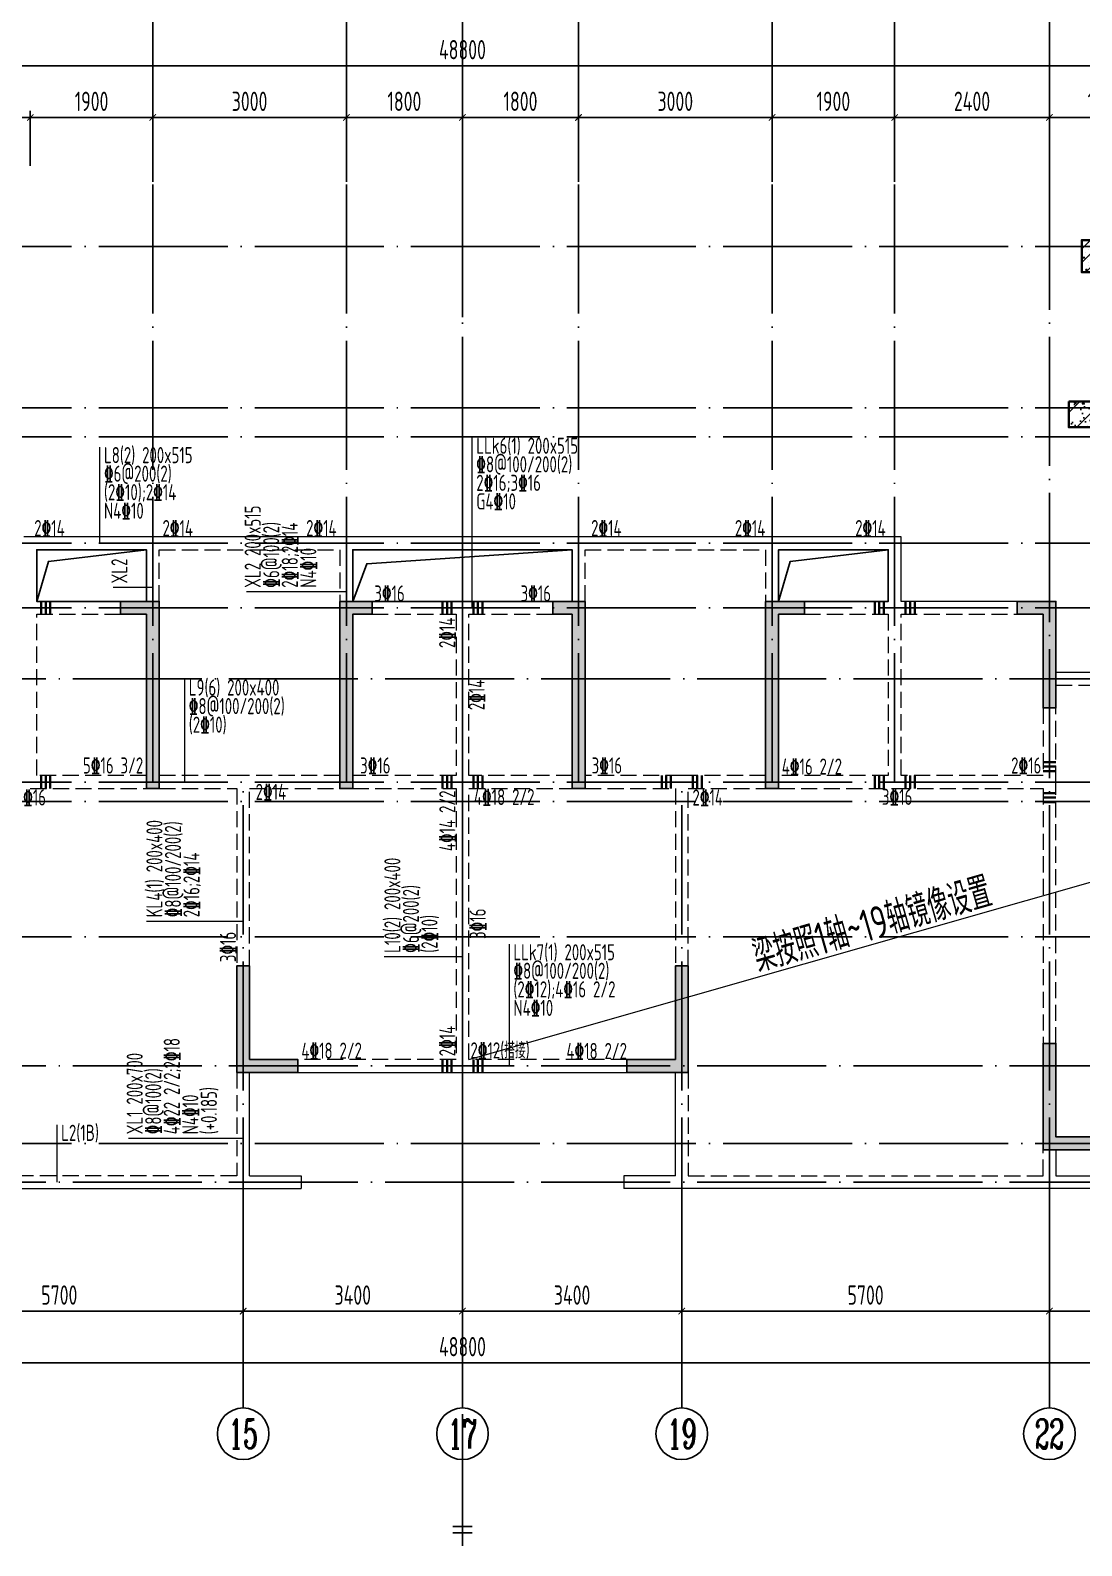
# Model space of a CAD drawing. Extents: x 826826 to 1642106, y -156213 to 399140.
# Drawn here: x 1419250 to 1435550, y 250167 to 273652 of the extents above; entities that cross this region are included whole.
import ezdxf
from ezdxf.enums import TextEntityAlignment as Align

# ---------------------------------------------------------------- set-up
doc = ezdxf.new("R2010")
doc.units = 0
doc.header["$LTSCALE"] = 1000
for name, pattern in [('CENTER', [8, 5, -1, 1, -1]), ('DASH', [0.35, 0.25, -0.1]), ('DOTE', [2.42, 2, -0.2, 0.02, -0.2])]:
    doc.linetypes.add(name, pattern=pattern)
doc.layers.get('0').update_dxf_attribs({"linetype": 'CONTINUOUS'})
doc.layers.get('DEFPOINTS').update_dxf_attribs({"linetype": 'CONTINUOUS'})
for name, color, linetype in [('A-AXIS', 1, 'CONTINUOUS'), ('A-DOTE', 10, 'DOTE'), ('AXIS_TEXT', 4, 'CONTINUOUS'), ('S-D洞口', 4, 'CONTINUOUS'), ('S-L主梁线', 4, 'DASH'), ('S-L梁编号', 6, 'CONTINUOUS'), ('S-L梁配筋', 7, 'CONTINUOUS'), ('S-Q墙填充', 252, 'CONTINUOUS'), ('S-Q墙实线', 6, 'CONTINUOUS'), ('S-Y一般标注', 3, 'CONTINUOUS'), ('S-Z柱填充', 252, 'CONTINUOUS'), ('S-Z柱实线', 6, 'CONTINUOUS'), ('THIN', 7, 'CONTINUOUS'), ('水平筋标注', 7, 'CONTINUOUS')]:
    doc.layers.add(name, color=color, linetype=linetype)
doc.layers.add('梁附加箍筋', color=1, linetype='CONTINUOUS', lineweight=35)
doc.styles.add('_TCH_AXIS', font='COMPLEX', dxfattribs={"bigfont": 'GBCBIG'})
doc.styles.add('COMPLEX', font='COMPLEX')
doc.styles.add('TSSD_DIMENSION', font='Tssdeng.shx', dxfattribs={"width": 0.7, "bigfont": 'tssdchn.shx'})
doc.styles.add('TSSD_REIN', font='tssdeng.shx', dxfattribs={"width": 0.7, "height": 300, "bigfont": 'tssdchn.shx'})
doc.dimstyles.new('TSSD_100_100$0', dxfattribs={"dimtxt": 300, "dimasz": 80, "dimexe": 100, "dimexo": 250, "dimgap": 100, "dimtad": 1, "dimdec": 0, "dimzin": 0, "dimdsep": 46, "dimtxsty": 'TSSD_DIMENSION', "dimblk": 'ARCHTICK', "dimcen": 0, "dimdle": 100, "dimclrd": 3, "dimclre": 3, "dimclrt": 7, "dimadec": 0, "dimazin": 0, "dimtfac": 1, "dimtdec": 0, "dimtix": 1, "dimtmove": 2, "dimatfit": 3, "dimldrblk": 'ARCHTICK', "dimfxl": 0, "dimtolj": 1, "dimtzin": 0, "dimarcsym": 0})

# ---------------------------------------------------------------- blocks, each defined once
blk = doc.blocks.new('_ArchTick')
at = {"color": 0, "linetype": 'ByBlock', "const_width": 0.15}
blk.add_lwpolyline([(-0.5, -0.5), (0.5, 0.5)], dxfattribs=at)
blk = doc.blocks.new('*D73')
at = {"layer": 'DEFPOINTS', "color": 0}
for p in [(775921, 350782), (774221, 349782), (775921, 349782)]:
    blk.add_point(p, dxfattribs=at)
at = {"layer": 'S-Y一般标注', "color": 0, "lineweight": -2}
for p, q in [((774221, 350032), (774221, 350882)), ((775921, 350032), (775921, 350882)), ((774121, 350782), (776021, 350782))]:
    blk.add_line(p, q, dxfattribs=at)
at = {"layer": 'S-Y一般标注', "color": 0, "lineweight": -2, "xscale": 100, "yscale": 100, "zscale": 100, "rotation": 180}
blk.add_blockref('_ArchTick', (774221, 350782), dxfattribs=at)
at = {"layer": 'S-Y一般标注', "color": 0, "lineweight": -2, "xscale": 100, "yscale": 100, "zscale": 100}
blk.add_blockref('_ArchTick', (775921, 350782), dxfattribs=at)
at = {"layer": 'S-Y一般标注', "color": 7, "insert": (775071, 351032), "char_height": 300, "attachment_point": 5, "style": 'TSSD_DIMENSION'}
blk.add_mtext('\\A1;1700', dxfattribs=at)
blk = doc.blocks.new('*D74')
at = {"layer": 'DEFPOINTS', "color": 0}
for p in [(774221, 350782), (771821, 349782), (774221, 349782)]:
    blk.add_point(p, dxfattribs=at)
at = {"layer": 'S-Y一般标注', "color": 0, "lineweight": -2}
for p, q in [((771821, 350032), (771821, 350882)), ((774221, 350032), (774221, 350882)), ((771721, 350782), (774321, 350782))]:
    blk.add_line(p, q, dxfattribs=at)
at = {"layer": 'S-Y一般标注', "color": 0, "lineweight": -2, "xscale": 100, "yscale": 100, "zscale": 100, "rotation": 180}
blk.add_blockref('_ArchTick', (771821, 350782), dxfattribs=at)
at = {"layer": 'S-Y一般标注', "color": 0, "lineweight": -2, "xscale": 100, "yscale": 100, "zscale": 100}
blk.add_blockref('_ArchTick', (774221, 350782), dxfattribs=at)
at = {"layer": 'S-Y一般标注', "color": 7, "insert": (773021, 351032), "char_height": 300, "attachment_point": 5, "style": 'TSSD_DIMENSION'}
blk.add_mtext('\\A1;2400', dxfattribs=at)
blk = doc.blocks.new('*D75')
at = {"layer": 'DEFPOINTS', "color": 0}
for p in [(771821, 350782), (769921, 349782), (771821, 349782)]:
    blk.add_point(p, dxfattribs=at)
at = {"layer": 'S-Y一般标注', "color": 0, "lineweight": -2}
for p, q in [((769921, 350032), (769921, 350882)), ((771821, 350032), (771821, 350882)), ((769821, 350782), (771921, 350782))]:
    blk.add_line(p, q, dxfattribs=at)
at = {"layer": 'S-Y一般标注', "color": 0, "lineweight": -2, "xscale": 100, "yscale": 100, "zscale": 100, "rotation": 180}
blk.add_blockref('_ArchTick', (769921, 350782), dxfattribs=at)
at = {"layer": 'S-Y一般标注', "color": 0, "lineweight": -2, "xscale": 100, "yscale": 100, "zscale": 100}
blk.add_blockref('_ArchTick', (771821, 350782), dxfattribs=at)
at = {"layer": 'S-Y一般标注', "color": 7, "insert": (770871, 351032), "char_height": 300, "attachment_point": 5, "style": 'TSSD_DIMENSION'}
blk.add_mtext('\\A1;1900', dxfattribs=at)
blk = doc.blocks.new('*D76')
at = {"layer": 'DEFPOINTS', "color": 0}
for p in [(769921, 350782), (766921, 349782), (769921, 349782)]:
    blk.add_point(p, dxfattribs=at)
at = {"layer": 'S-Y一般标注', "color": 0, "lineweight": -2}
for p, q in [((766921, 350032), (766921, 350882)), ((769921, 350032), (769921, 350882)), ((766821, 350782), (770021, 350782))]:
    blk.add_line(p, q, dxfattribs=at)
at = {"layer": 'S-Y一般标注', "color": 0, "lineweight": -2, "xscale": 100, "yscale": 100, "zscale": 100, "rotation": 180}
blk.add_blockref('_ArchTick', (766921, 350782), dxfattribs=at)
at = {"layer": 'S-Y一般标注', "color": 0, "lineweight": -2, "xscale": 100, "yscale": 100, "zscale": 100}
blk.add_blockref('_ArchTick', (769921, 350782), dxfattribs=at)
at = {"layer": 'S-Y一般标注', "color": 7, "insert": (768421, 351032), "char_height": 300, "attachment_point": 5, "style": 'TSSD_DIMENSION'}
blk.add_mtext('\\A1;3000', dxfattribs=at)
blk = doc.blocks.new('*D77')
at = {"layer": 'DEFPOINTS', "color": 0}
for p in [(766921, 350782), (765121, 349782), (766921, 349782)]:
    blk.add_point(p, dxfattribs=at)
at = {"layer": 'S-Y一般标注', "color": 0, "lineweight": -2}
for p, q in [((765121, 350032), (765121, 350882)), ((766921, 350032), (766921, 350882)), ((765021, 350782), (767021, 350782))]:
    blk.add_line(p, q, dxfattribs=at)
at = {"layer": 'S-Y一般标注', "color": 0, "lineweight": -2, "xscale": 100, "yscale": 100, "zscale": 100, "rotation": 180}
blk.add_blockref('_ArchTick', (765121, 350782), dxfattribs=at)
at = {"layer": 'S-Y一般标注', "color": 0, "lineweight": -2, "xscale": 100, "yscale": 100, "zscale": 100}
blk.add_blockref('_ArchTick', (766921, 350782), dxfattribs=at)
at = {"layer": 'S-Y一般标注', "color": 7, "insert": (766021, 351032), "char_height": 300, "attachment_point": 5, "style": 'TSSD_DIMENSION'}
blk.add_mtext('\\A1;1800', dxfattribs=at)
blk = doc.blocks.new('*D81')
at = {"layer": 'DEFPOINTS', "color": 0}
for p in [(774221, 333282), (777321, 333282), (777321, 332282)]:
    blk.add_point(p, dxfattribs=at)
at = {"layer": 'S-Y一般标注', "color": 0, "lineweight": -2}
for p, q in [((774221, 333032), (774221, 332182)), ((777321, 333032), (777321, 332182)), ((774121, 332282), (777421, 332282))]:
    blk.add_line(p, q, dxfattribs=at)
at = {"layer": 'S-Y一般标注', "color": 0, "lineweight": -2, "xscale": 100, "yscale": 100, "zscale": 100, "rotation": 180}
blk.add_blockref('_ArchTick', (774221, 332282), dxfattribs=at)
at = {"layer": 'S-Y一般标注', "color": 0, "lineweight": -2, "xscale": 100, "yscale": 100, "zscale": 100}
blk.add_blockref('_ArchTick', (777321, 332282), dxfattribs=at)
at = {"layer": 'S-Y一般标注', "color": 7, "insert": (775771, 332532), "char_height": 300, "attachment_point": 5, "style": 'TSSD_DIMENSION'}
blk.add_mtext('\\A1;3100', dxfattribs=at)
blk = doc.blocks.new('*D82')
at = {"layer": 'DEFPOINTS', "color": 0}
for p in [(768521, 333282), (774221, 333282), (774221, 332282)]:
    blk.add_point(p, dxfattribs=at)
at = {"layer": 'S-Y一般标注', "color": 0, "lineweight": -2}
for p, q in [((768521, 333032), (768521, 332182)), ((774221, 333032), (774221, 332182)), ((768421, 332282), (774321, 332282))]:
    blk.add_line(p, q, dxfattribs=at)
at = {"layer": 'S-Y一般标注', "color": 0, "lineweight": -2, "xscale": 100, "yscale": 100, "zscale": 100, "rotation": 180}
blk.add_blockref('_ArchTick', (768521, 332282), dxfattribs=at)
at = {"layer": 'S-Y一般标注', "color": 0, "lineweight": -2, "xscale": 100, "yscale": 100, "zscale": 100}
blk.add_blockref('_ArchTick', (774221, 332282), dxfattribs=at)
at = {"layer": 'S-Y一般标注', "color": 7, "insert": (771371, 332532), "char_height": 300, "attachment_point": 5, "style": 'TSSD_DIMENSION'}
blk.add_mtext('\\A1;5700', dxfattribs=at)
blk = doc.blocks.new('*D83')
at = {"layer": 'DEFPOINTS', "color": 0}
for p in [(765121, 333282), (768521, 333282), (768521, 332282)]:
    blk.add_point(p, dxfattribs=at)
at = {"layer": 'S-Y一般标注', "color": 0, "lineweight": -2}
for p, q in [((765121, 333032), (765121, 332182)), ((768521, 333032), (768521, 332182)), ((765021, 332282), (768621, 332282))]:
    blk.add_line(p, q, dxfattribs=at)
at = {"layer": 'S-Y一般标注', "color": 0, "lineweight": -2, "xscale": 100, "yscale": 100, "zscale": 100, "rotation": 180}
blk.add_blockref('_ArchTick', (765121, 332282), dxfattribs=at)
at = {"layer": 'S-Y一般标注', "color": 0, "lineweight": -2, "xscale": 100, "yscale": 100, "zscale": 100}
blk.add_blockref('_ArchTick', (768521, 332282), dxfattribs=at)
at = {"layer": 'S-Y一般标注', "color": 7, "insert": (766821, 332532), "char_height": 300, "attachment_point": 5, "style": 'TSSD_DIMENSION'}
blk.add_mtext('\\A1;3400', dxfattribs=at)
blk = doc.blocks.new('*D55')
at = {"layer": 'DEFPOINTS', "color": 0}
for p in [(758421, 350782), (756021, 349782), (758421, 349782)]:
    blk.add_point(p, dxfattribs=at)
at = {"layer": 'S-Y一般标注', "color": 0, "lineweight": -2}
for p, q in [((756021, 350032), (756021, 350882)), ((758421, 350032), (758421, 350882)), ((755921, 350782), (758521, 350782))]:
    blk.add_line(p, q, dxfattribs=at)
at = {"layer": 'S-Y一般标注', "color": 0, "lineweight": -2, "xscale": 100, "yscale": 100, "zscale": 100, "rotation": 180}
blk.add_blockref('_ArchTick', (756021, 350782), dxfattribs=at)
at = {"layer": 'S-Y一般标注', "color": 0, "lineweight": -2, "xscale": 100, "yscale": 100, "zscale": 100}
blk.add_blockref('_ArchTick', (758421, 350782), dxfattribs=at)
at = {"layer": 'S-Y一般标注', "color": 7, "insert": (757221, 351032), "char_height": 300, "attachment_point": 5, "style": 'TSSD_DIMENSION'}
blk.add_mtext('\\A1;2400', dxfattribs=at)
blk = doc.blocks.new('*D56')
at = {"layer": 'DEFPOINTS', "color": 0}
for p in [(760321, 350782), (758421, 349782), (760321, 349782)]:
    blk.add_point(p, dxfattribs=at)
at = {"layer": 'S-Y一般标注', "color": 0, "lineweight": -2}
for p, q in [((758421, 350032), (758421, 350882)), ((760321, 350032), (760321, 350882)), ((758321, 350782), (760421, 350782))]:
    blk.add_line(p, q, dxfattribs=at)
at = {"layer": 'S-Y一般标注', "color": 0, "lineweight": -2, "xscale": 100, "yscale": 100, "zscale": 100, "rotation": 180}
blk.add_blockref('_ArchTick', (758421, 350782), dxfattribs=at)
at = {"layer": 'S-Y一般标注', "color": 0, "lineweight": -2, "xscale": 100, "yscale": 100, "zscale": 100}
blk.add_blockref('_ArchTick', (760321, 350782), dxfattribs=at)
at = {"layer": 'S-Y一般标注', "color": 7, "insert": (759371, 351032), "char_height": 300, "attachment_point": 5, "style": 'TSSD_DIMENSION'}
blk.add_mtext('\\A1;1900', dxfattribs=at)
blk = doc.blocks.new('*D57')
at = {"layer": 'DEFPOINTS', "color": 0}
for p in [(763321, 350782), (760321, 349782), (763321, 349782)]:
    blk.add_point(p, dxfattribs=at)
at = {"layer": 'S-Y一般标注', "color": 0, "lineweight": -2}
for p, q in [((760321, 350032), (760321, 350882)), ((763321, 350032), (763321, 350882)), ((760221, 350782), (763421, 350782))]:
    blk.add_line(p, q, dxfattribs=at)
at = {"layer": 'S-Y一般标注', "color": 0, "lineweight": -2, "xscale": 100, "yscale": 100, "zscale": 100, "rotation": 180}
blk.add_blockref('_ArchTick', (760321, 350782), dxfattribs=at)
at = {"layer": 'S-Y一般标注', "color": 0, "lineweight": -2, "xscale": 100, "yscale": 100, "zscale": 100}
blk.add_blockref('_ArchTick', (763321, 350782), dxfattribs=at)
at = {"layer": 'S-Y一般标注', "color": 7, "insert": (761821, 351032), "char_height": 300, "attachment_point": 5, "style": 'TSSD_DIMENSION'}
blk.add_mtext('\\A1;3000', dxfattribs=at)
blk = doc.blocks.new('*D58')
at = {"layer": 'DEFPOINTS', "color": 0}
for p in [(765121, 350782), (763321, 349782), (765121, 349782)]:
    blk.add_point(p, dxfattribs=at)
at = {"layer": 'S-Y一般标注', "color": 0, "lineweight": -2}
for p, q in [((763321, 350032), (763321, 350882)), ((765121, 350032), (765121, 350882)), ((763221, 350782), (765221, 350782))]:
    blk.add_line(p, q, dxfattribs=at)
at = {"layer": 'S-Y一般标注', "color": 0, "lineweight": -2, "xscale": 100, "yscale": 100, "zscale": 100, "rotation": 180}
blk.add_blockref('_ArchTick', (763321, 350782), dxfattribs=at)
at = {"layer": 'S-Y一般标注', "color": 0, "lineweight": -2, "xscale": 100, "yscale": 100, "zscale": 100}
blk.add_blockref('_ArchTick', (765121, 350782), dxfattribs=at)
at = {"layer": 'S-Y一般标注', "color": 7, "insert": (764221, 351032), "char_height": 300, "attachment_point": 5, "style": 'TSSD_DIMENSION'}
blk.add_mtext('\\A1;1800', dxfattribs=at)
blk = doc.blocks.new('*D59')
at = {"layer": 'DEFPOINTS', "color": 0}
for p in [(789521, 351582), (740721, 349782), (789521, 349782)]:
    blk.add_point(p, dxfattribs=at)
at = {"layer": 'S-Y一般标注', "color": 0, "lineweight": -2}
for p, q in [((740621, 351582), (789621, 351582)), ((740721, 350032), (740721, 351682)), ((789521, 350032), (789521, 351682))]:
    blk.add_line(p, q, dxfattribs=at)
at = {"layer": 'S-Y一般标注', "color": 0, "lineweight": -2, "xscale": 100, "yscale": 100, "zscale": 100, "rotation": 180}
blk.add_blockref('_ArchTick', (740721, 351582), dxfattribs=at)
at = {"layer": 'S-Y一般标注', "color": 0, "lineweight": -2, "xscale": 100, "yscale": 100, "zscale": 100}
blk.add_blockref('_ArchTick', (789521, 351582), dxfattribs=at)
at = {"layer": 'S-Y一般标注', "color": 7, "insert": (765121, 351832), "char_height": 300, "attachment_point": 5, "style": 'TSSD_DIMENSION'}
blk.add_mtext('\\A1;48800', dxfattribs=at)
blk = doc.blocks.new('*D64')
at = {"layer": 'DEFPOINTS', "color": 0}
for p in [(756021, 333282), (761721, 333282), (761721, 332282)]:
    blk.add_point(p, dxfattribs=at)
at = {"layer": 'S-Y一般标注', "color": 0, "lineweight": -2}
for p, q in [((756021, 333032), (756021, 332182)), ((761721, 333032), (761721, 332182)), ((755921, 332282), (761821, 332282))]:
    blk.add_line(p, q, dxfattribs=at)
at = {"layer": 'S-Y一般标注', "color": 0, "lineweight": -2, "xscale": 100, "yscale": 100, "zscale": 100, "rotation": 180}
blk.add_blockref('_ArchTick', (756021, 332282), dxfattribs=at)
at = {"layer": 'S-Y一般标注', "color": 0, "lineweight": -2, "xscale": 100, "yscale": 100, "zscale": 100}
blk.add_blockref('_ArchTick', (761721, 332282), dxfattribs=at)
at = {"layer": 'S-Y一般标注', "color": 7, "insert": (758871, 332532), "char_height": 300, "attachment_point": 5, "style": 'TSSD_DIMENSION'}
blk.add_mtext('\\A1;5700', dxfattribs=at)
blk = doc.blocks.new('*D65')
at = {"layer": 'DEFPOINTS', "color": 0}
for p in [(761721, 333282), (765121, 333282), (765121, 332282)]:
    blk.add_point(p, dxfattribs=at)
at = {"layer": 'S-Y一般标注', "color": 0, "lineweight": -2}
for p, q in [((761721, 333032), (761721, 332182)), ((765121, 333032), (765121, 332182)), ((761621, 332282), (765221, 332282))]:
    blk.add_line(p, q, dxfattribs=at)
at = {"layer": 'S-Y一般标注', "color": 0, "lineweight": -2, "xscale": 100, "yscale": 100, "zscale": 100, "rotation": 180}
blk.add_blockref('_ArchTick', (761721, 332282), dxfattribs=at)
at = {"layer": 'S-Y一般标注', "color": 0, "lineweight": -2, "xscale": 100, "yscale": 100, "zscale": 100}
blk.add_blockref('_ArchTick', (765121, 332282), dxfattribs=at)
at = {"layer": 'S-Y一般标注', "color": 7, "insert": (763421, 332532), "char_height": 300, "attachment_point": 5, "style": 'TSSD_DIMENSION'}
blk.add_mtext('\\A1;3400', dxfattribs=at)
blk = doc.blocks.new('*D66')
at = {"layer": 'DEFPOINTS', "color": 0}
for p in [(740721, 333282), (789521, 333282), (789521, 331482)]:
    blk.add_point(p, dxfattribs=at)
at = {"layer": 'S-Y一般标注', "color": 0, "lineweight": -2}
for p, q in [((740721, 333032), (740721, 331382)), ((789521, 333032), (789521, 331382)), ((740621, 331482), (789621, 331482))]:
    blk.add_line(p, q, dxfattribs=at)
at = {"layer": 'S-Y一般标注', "color": 0, "lineweight": -2, "xscale": 100, "yscale": 100, "zscale": 100, "rotation": 180}
blk.add_blockref('_ArchTick', (740721, 331482), dxfattribs=at)
at = {"layer": 'S-Y一般标注', "color": 0, "lineweight": -2, "xscale": 100, "yscale": 100, "zscale": 100}
blk.add_blockref('_ArchTick', (789521, 331482), dxfattribs=at)
at = {"layer": 'S-Y一般标注', "color": 7, "insert": (765121, 331732), "char_height": 300, "attachment_point": 5, "style": 'TSSD_DIMENSION'}
blk.add_mtext('\\A1;48800', dxfattribs=at)
blk = doc.blocks.new('_AXISO')
blk.add_circle((0, 0), 0.5)
at = {"layer": 'AXIS_TEXT', "style": 'COMPLEX', "width": 1.041667}
blk.add_attdef('A', text='', height=0.56, dxfattribs=at).set_placement((-0.25, -0.28), (0.25, -0.28), align=Align.FIT)
blk = doc.blocks.new('20210802.02294145')
at = {"layer": '梁附加箍筋', "lineweight": 35}
for p, q in [((-973713, -156931), (-973713, -156731)), ((-973643, -156931), (-973643, -156731)), ((-973573, -156931), (-973573, -156731)), ((-967493, -156931), (-967493, -156731)), ((-967423, -156931), (-967423, -156731)), ((-967353, -156931), (-967353, -156731)), ((-967013, -156931), (-967013, -156731)), ((-966943, -156931), (-966943, -156731)), ((-966873, -156931), (-966873, -156731)), ((-960793, -156931), (-960793, -156731)), ((-960723, -156931), (-960723, -156731)), ((-960653, -156931), (-960653, -156731)), ((-960313, -156931), (-960313, -156731)), ((-960243, -156931), (-960243, -156731)), ((-960173, -156931), (-960173, -156731)), ((-957983, -159221), (-958183, -159221)), ((-973713, -159631), (-973713, -159431)), ((-973643, -159631), (-973643, -159431)), ((-973573, -159631), (-973573, -159431)), ((-967493, -159631), (-967493, -159431)), ((-967423, -159631), (-967423, -159431)), ((-967353, -159631), (-967353, -159431)), ((-967013, -159631), (-967013, -159431)), ((-966943, -159631), (-966943, -159431)), ((-966873, -159631), (-966873, -159431)), ((-964093, -159631), (-964093, -159431)), ((-964023, -159631), (-964023, -159431)), ((-963953, -159631), (-963953, -159431)), ((-963613, -159631), (-963613, -159431)), ((-963543, -159631), (-963543, -159431)), ((-963473, -159631), (-963473, -159431)), ((-960793, -159631), (-960793, -159431)), ((-960723, -159631), (-960723, -159431)), ((-960653, -159631), (-960653, -159431)), ((-960313, -159631), (-960313, -159431)), ((-960243, -159631), (-960243, -159431)), ((-960173, -159631), (-960173, -159431)), ((-957983, -159291), (-958183, -159291)), ((-957983, -159361), (-958183, -159361)), ((-957983, -159701), (-958183, -159701)), ((-957983, -159771), (-958183, -159771)), ((-957983, -159841), (-958183, -159841)), ((-967493, -164031), (-967493, -163831)), ((-967423, -164031), (-967423, -163831)), ((-967353, -164031), (-967353, -163831)), ((-967013, -164031), (-967013, -163831)), ((-966943, -164031), (-966943, -163831)), ((-966873, -164031), (-966873, -163831))]:
    blk.add_line(p, q, dxfattribs=at)
blk = doc.blocks.new('20210809.10301159')
at = {"layer": 'THIN', "linetype": 'CENTER'}
blk.add_line((150, 26037), (150, 0), dxfattribs=at)
at = {"layer": 'THIN'}
for p, q in [((300, 300), (0, 300)), ((300, 200), (0, 200))]:
    blk.add_line(p, q, dxfattribs=at)
blk = doc.blocks.new('20210810.05000656')
at = {"layer": 'S-Q墙填充'}
h = blk.add_hatch(color=252, dxfattribs=at)
h.dxf.hatch_style = 1
h.paths.add_polyline_path([(-1448688, -54333), (-1448688, -57033), (-1448488, -57033), (-1448488, -54133), (-1449088, -54133), (-1449088, -54333)])
h = blk.add_hatch(color=252, dxfattribs=at)
h.dxf.hatch_style = 1
h.paths.add_polyline_path([(-1445490, -57033), (-1445488, -54333), (-1445188, -54333), (-1445188, -54133), (-1445688, -54133), (-1445690, -57033)])
h = blk.add_hatch(color=252, dxfattribs=at)
h.dxf.hatch_style = 1
h.paths.add_polyline_path([(-1442388, -54333), (-1442088, -54333), (-1442088, -57033), (-1441888, -57033), (-1441888, -54133), (-1442388, -54133)])
h = blk.add_hatch(color=252, dxfattribs=at)
h.dxf.hatch_style = 1
h.paths.add_polyline_path([(-1438888, -57033), (-1438888, -54333), (-1438488, -54333), (-1438488, -54133), (-1439088, -54133), (-1439088, -57033)])
h = blk.add_hatch(color=252, dxfattribs=at)
h.dxf.hatch_style = 1
h.paths.add_polyline_path([(-1434788, -55333), (-1434788, -55783), (-1434588, -55783), (-1434588, -55333), (-1434588, -54133), (-1435188, -54133), (-1435188, -54333), (-1434788, -54333)])
h = blk.add_hatch(color=252, dxfattribs=at)
h.dxf.hatch_style = 1
h.paths.add_polyline_path([(-1447088, -61233), (-1447088, -59783), (-1447288, -59783), (-1447288, -61433), (-1446438, -61433), (-1446338, -61433), (-1446338, -61233), (-1446438, -61233)])
h = blk.add_hatch(color=252, dxfattribs=at)
h.dxf.hatch_style = 1
h.paths.add_polyline_path([(-1440488, -61233), (-1441138, -61233), (-1441238, -61233), (-1441238, -61433), (-1441138, -61433), (-1440288, -61433), (-1440288, -59783), (-1440488, -59783)])
h = blk.add_hatch(color=252, dxfattribs=at)
h.dxf.hatch_style = 1
h.paths.add_polyline_path([(-1434788, -62633), (-1433838, -62633), (-1433838, -62433), (-1434588, -62433), (-1434588, -60983), (-1434788, -60983)])
at = {"layer": 'S-Z柱填充'}
h = blk.add_hatch(dxfattribs=at)
h.set_pattern_fill('ARMORED', color=256, scale=30, style=0)
h.set_pattern_definition([(50, (-1484165.2, -204418.78), (215.17805, -18.82564), [22.5, -247.5]), (355, (-1484165.2, -204418.78), (-41.6254, 225.65764), [18, -198]), (100.4514, (-1484147.27, -204420.34), (173.55281, 206.83186), [19.12206, -210.34263]), (46.1842, (-1484165.2, -204358.78), (320.1723, -49.6557), [33.75, -371.25]), (96.6356, (-1484138.52, -204362.9), (280.3988, 292.23536), [28.6831, -315.5139]), (351.1842, (-1484165.2, -204358.78), (280.3986, 292.2356), [27, -297]), (21, (-1484135.2, -204373.78), (179.07212, -120.78567), [22.5, -247.5]), (326, (-1484135.2, -204373.78), (72.9946, 217.545), [18, -198]), (71.4514, (-1484120.28, -204383.84), (252.0668, 96.75915), [19.12206, -210.34263]), (37.5, (-1484165.2, -204418.776), (3.647957, 99.868156), [0, -195.6, 0, -201, 0, -198.75]), (7.5, (-1484165.2, -204418.78), (78.92086, 118.323514), [0, -114.6, 0, -191.1, 0, -75.75]), (327.5, (-1484232.1, -204418.776), (160.14673, -6.76646), [0, -75, 0, -234, 0, -310.5]), (317.5, (-1484262.1, -204418.78), (174.95585, 30.0315), [0, -97.5, 0, -155.4, 0, -220.5]), (45, (-1484165.2, -204418.78), (-106.06602, 106.06602), [])])
h.paths.add_polyline_path([(-1433688, -48533), (-1434188, -48533), (-1434188, -49033), (-1433988, -49033), (-1433988, -48733), (-1433688, -48733)])
h = blk.add_hatch(dxfattribs=at)
h.set_pattern_fill('ARMORED', color=256, scale=50, style=0)
h.set_pattern_definition([(50, (-1460192.53, -24952.3), (358.63, -31.376), [37.5, -412.5]), (355, (-1460192.53, -24952.3), (-69.3757, 376.096), [30, -330]), (100.4514, (-1460162.64, -24954.93), (289.2547, 344.7198), [31.87, -350.571]), (46.1842, (-1460192.53, -24852.3), (533.6205, -82.7595), [56.25, -618.75]), (96.6356, (-1460148.06, -24859.2), (467.331, 487.059), [47.805, -525.8565]), (351.1842, (-1460192.53, -24852.3), (467.331, 487.059), [45, -495]), (21, (-1460142.53, -24877.3), (298.4535, -201.3094), [37.5, -412.5]), (326, (-1460142.53, -24877.3), (121.6577, 362.575), [30, -330]), (71.4514, (-1460117.66, -24894.1), (420.1113, 161.2652), [31.87, -350.571]), (37.5, (-1460192.53, -24952.31), (6.07993, 166.44693), [0, -326, 0, -335, 0, -331.25]), (7.5, (-1460192.53, -24952.31), (131.5348, 197.20586), [0, -191, 0, -318.5, 0, -126.25]), (327.5, (-1460304.03, -24952.31), (266.9112, -11.27744), [0, -125, 0, -390, 0, -517.5]), (317.5, (-1460354.03, -24952.3), (291.5931, 50.0525), [0, -162.5, 0, -259, 0, -367.5]), (45, (-1460192.53, -24952.3), (-176.7767, 176.7767), [])])
h.paths.add_polyline_path([(-1434388, -51033), (-1433988, -51033), (-1433988, -51433), (-1434388, -51433)])
at = {"layer": 'S-L主梁线', "linetype": 'ByBlock', "lineweight": 18}
for p, q in [((-1448588, -53133), (-1450588, -53133)), ((-1445589, -53133), (-1448588, -53133)), ((-1441988, -53133), (-1445589, -53133)), ((-1438988, -53133), (-1441988, -53133)), ((-1436988, -53133), (-1438988, -53133)), ((-1436988, -54133), (-1436988, -53133)), ((-1435188, -54133), (-1436988, -54133)), ((-1433488, -55233), (-1434588, -55233)), ((-1447088, -63033), (-1447088, -61433)), ((-1446338, -61433), (-1443788, -61433)), ((-1443788, -61433), (-1441238, -61433)), ((-1440488, -63033), (-1440488, -61433)), ((-1434588, -62633), (-1434588, -63033)), ((-1447088, -63033), (-1446288, -63033)), ((-1446288, -63033), (-1446288, -63233)), ((-1441288, -63033), (-1441288, -63233)), ((-1440488, -63033), (-1441288, -63033)), ((-1434588, -63033), (-1433738, -63033)), ((-1453838, -63233), (-1446288, -63233)), ((-1433738, -63233), (-1441288, -63233))]:
    blk.add_line(p, q, dxfattribs=at)
at = {"layer": 'S-L主梁线', "linetype": 'DASH', "lineweight": 18}
for p, q in [((-1450388, -54133), (-1450388, -53333)), ((-1450388, -53333), (-1448688, -53333)), ((-1448688, -53333), (-1448688, -54133)), ((-1448488, -54133), (-1448488, -53333)), ((-1448488, -53333), (-1445689, -53333)), ((-1445689, -53333), (-1445688, -54233)), ((-1445488, -54133), (-1445489, -53333)), ((-1445489, -53333), (-1442088, -53333)), ((-1442088, -53333), (-1442088, -54133)), ((-1441888, -53333), (-1439088, -53333)), ((-1441888, -54133), (-1441888, -53333)), ((-1439088, -53333), (-1439088, -54133)), ((-1438888, -54133), (-1438888, -53333)), ((-1438888, -53333), (-1437188, -53333)), ((-1437188, -53333), (-1437188, -54133)), ((-1449088, -54133), (-1450388, -54133)), ((-1443788, -54133), (-1445188, -54133)), ((-1442388, -54133), (-1443788, -54133)), ((-1437188, -54133), (-1438488, -54133)), ((-1450388, -54333), (-1449088, -54333)), ((-1450388, -56833), (-1450388, -54333)), ((-1445188, -54333), (-1443888, -54333)), ((-1443888, -54333), (-1443888, -56833)), ((-1443688, -54333), (-1442388, -54333)), ((-1443688, -56833), (-1443688, -54333)), ((-1438488, -54333), (-1437188, -54333)), ((-1437188, -54333), (-1437188, -56833)), ((-1436988, -54333), (-1435188, -54333)), ((-1436988, -56833), (-1436988, -54333)), ((-1434588, -55433), (-1433488, -55433)), ((-1434788, -55783), (-1434788, -56833)), ((-1434588, -56933), (-1434588, -55783)), ((-1450488, -57033), (-1448688, -57033)), ((-1448688, -56833), (-1450388, -56833)), ((-1447188, -56833), (-1448488, -56833)), ((-1448488, -57033), (-1447288, -57033)), ((-1447288, -57033), (-1447288, -59783)), ((-1445689, -56833), (-1447188, -56833)), ((-1447088, -59783), (-1447088, -57033)), ((-1447088, -57033), (-1445690, -57033)), ((-1445490, -57033), (-1443888, -57033)), ((-1443888, -56833), (-1445489, -56833)), ((-1443888, -57033), (-1443888, -61233)), ((-1442088, -56833), (-1443688, -56833)), ((-1443688, -61233), (-1443688, -57033)), ((-1443688, -57033), (-1442088, -57033)), ((-1440388, -56833), (-1441888, -56833)), ((-1441888, -57033), (-1440488, -57033)), ((-1440488, -57033), (-1440488, -59783)), ((-1439088, -56833), (-1440388, -56833)), ((-1440288, -59783), (-1440288, -57033)), ((-1440288, -57033), (-1439088, -57033)), ((-1437188, -56833), (-1438888, -56833)), ((-1438888, -57033), (-1437088, -57033)), ((-1437088, -57033), (-1434788, -57033)), ((-1434788, -56833), (-1436988, -56833)), ((-1434788, -57033), (-1434788, -60983)), ((-1434588, -60983), (-1434588, -56933)), ((-1443888, -61233), (-1446338, -61233)), ((-1441238, -61233), (-1443688, -61233)), ((-1447288, -61433), (-1447288, -63033)), ((-1440288, -61433), (-1440288, -63033)), ((-1434788, -63033), (-1434788, -62633)), ((-1447288, -63033), (-1452788, -63033)), ((-1440288, -63033), (-1434788, -63033))]:
    blk.add_line(p, q, dxfattribs=at)
at = {"layer": 'S-Q墙实线'}
blk.add_lwpolyline([(-1448688, -54333), (-1448688, -57033), (-1448488, -57033), (-1448488, -54133), (-1449088, -54133), (-1449088, -54333), (-1448688, -54333)], dxfattribs=at)
for points in [[(-1445490, -57033), (-1445488, -54333), (-1445188, -54333), (-1445188, -54133), (-1445688, -54133), (-1445690, -57033)], [(-1442388, -54333), (-1442088, -54333), (-1442088, -57033), (-1441888, -57033), (-1441888, -54133), (-1442388, -54133)], [(-1438888, -57033), (-1438888, -54333), (-1438488, -54333), (-1438488, -54133), (-1439088, -54133), (-1439088, -57033)], [(-1434788, -55333), (-1434788, -55783), (-1434588, -55783), (-1434588, -55333), (-1434588, -54133), (-1435188, -54133), (-1435188, -54333), (-1434788, -54333)], [(-1447088, -61233), (-1447088, -59783), (-1447288, -59783), (-1447288, -61433), (-1446438, -61433), (-1446338, -61433), (-1446338, -61233), (-1446438, -61233)], [(-1440488, -61233), (-1441138, -61233), (-1441238, -61233), (-1441238, -61433), (-1441138, -61433), (-1440288, -61433), (-1440288, -59783), (-1440488, -59783)], [(-1434788, -62633), (-1433838, -62633), (-1433838, -62433), (-1434588, -62433), (-1434588, -60983), (-1434788, -60983)]]:
    blk.add_lwpolyline(points, close=True, dxfattribs=at)
at = {"layer": 'S-Z柱实线', "lineweight": 35}
blk.add_lwpolyline([(-1433688, -48533), (-1434188, -48533), (-1434188, -49033), (-1433988, -49033), (-1433988, -48733), (-1433688, -48733), (-1433688, -48533)], dxfattribs=at)
blk.add_lwpolyline([(-1434388, -51033), (-1433988, -51033), (-1433988, -51433), (-1434388, -51433)], close=True, dxfattribs=at)
blk = doc.blocks.new('20210801.08473688')
at = {"layer": 'A-AXIS'}
for p, q in [((23900, 19800), (23900, 22300)), ((26900, 19800), (26900, 22300)), ((28700, 19800), (28700, 22300)), ((30500, 19800), (30500, 22300)), ((33500, 19800), (33500, 22300)), ((35400, 19800), (35400, 22300)), ((37800, 19800), (37800, 22300)), ((25300, 3300), (25300, 800)), ((28700, 3300), (28700, 800)), ((32100, 3300), (32100, 800)), ((37800, 3300), (37800, 800))]:
    blk.add_line(p, q, dxfattribs=at)
at = {"layer": 'A-DOTE'}
for p, q in [((23900, 10500), (23900, 19800)), ((26900, 10500), (26900, 19800)), ((28700, 3300), (28700, 19800)), ((30500, 10500), (30500, 19800)), ((33500, 10500), (33500, 19800)), ((35400, 10500), (35400, 19800)), ((37800, 3300), (37800, 19800)), ((54100, 18800), (3300, 18800)), ((54100, 16300), (3300, 16300)), ((54100, 15850), (3300, 15850)), ((54100, 14200), (3300, 14200)), ((54100, 13200), (3300, 13200)), ((3300, 12100), (54100, 12100)), ((54100, 10500), (3300, 10500)), ((25300, 3300), (25300, 10500)), ((32100, 3300), (32100, 10500)), ((54100, 10200), (3300, 10200)), ((54100, 8100), (3300, 8100)), ((3300, 6100), (54100, 6100)), ((54100, 4900), (3300, 4900)), ((3300, 4300), (54100, 4300))]:
    blk.add_line(p, q, dxfattribs=at)
at = {"layer": 'A-AXIS'}
ref = blk.add_blockref('_AXISO', (25300, 400), dxfattribs=dict(at, xscale=800, yscale=800, zscale=800))
ref.add_attrib('A', '15', dxfattribs={"layer": 'AXIS_TEXT', "height": 452.55, "style": '_TCH_AXIS', "width": 0.724138}).set_placement((25073.7, 173.7), (25526.3, 173.7), align=Align.FIT)
ref = blk.add_blockref('_AXISO', (28700, 400), dxfattribs=dict(at, xscale=800, yscale=800, zscale=800))
ref.add_attrib('A', '17', dxfattribs={"layer": 'AXIS_TEXT', "height": 452.55, "style": '_TCH_AXIS', "width": 0.724138}).set_placement((28473.7, 173.7), (28926.3, 173.7), align=Align.FIT)
ref = blk.add_blockref('_AXISO', (32100, 400), dxfattribs=dict(at, xscale=800, yscale=800, zscale=800))
ref.add_attrib('A', '19', dxfattribs={"layer": 'AXIS_TEXT', "height": 452.55, "style": '_TCH_AXIS', "width": 0.724138}).set_placement((31873.7, 173.7), (32326.3, 173.7), align=Align.FIT)
ref = blk.add_blockref('_AXISO', (37800, 400), dxfattribs=dict(at, xscale=800, yscale=800, zscale=800))
ref.add_attrib('A', '22', dxfattribs={"layer": 'AXIS_TEXT', "height": 452.55, "style": '_TCH_AXIS', "width": 0.617647}).set_placement((37573.7, 173.7), (38026.3, 173.7), align=Align.FIT)
at = {"layer": 'S-Y一般标注'}
for p1, p2, distance, picture, middle in [((4300, 19800), (53100, 19800), 1800, '*D59', (28700, 21850)), ((19600, 19800), (22000, 19800), 1000, '*D55', (20800, 21050)), ((22000, 19800), (23900, 19800), 1000, '*D56', (22950, 21050)), ((23900, 19800), (26900, 19800), 1000, '*D57', (25400, 21050)), ((26900, 19800), (28700, 19800), 1000, '*D58', (27800, 21050)), ((28700, 19800), (30500, 19800), 1000, '*D77', (29600, 21050)), ((30500, 19800), (33500, 19800), 1000, '*D76', (32000, 21050)), ((33500, 19800), (35400, 19800), 1000, '*D75', (34450, 21050)), ((35400, 19800), (37800, 19800), 1000, '*D74', (36600, 21050)), ((37800, 19800), (39500, 19800), 1000, '*D73', (38650, 21050)), ((4300, 3300), (53100, 3300), -1800, '*D66', (28700, 1750)), ((19600, 3300), (25300, 3300), -1000, '*D64', (22450, 2550)), ((25300, 3300), (28700, 3300), -1000, '*D65', (27000, 2550)), ((28700, 3300), (32100, 3300), -1000, '*D83', (30400, 2550)), ((32100, 3300), (37800, 3300), -1000, '*D82', (34950, 2550)), ((37800, 3300), (40900, 3300), -1000, '*D81', (39350, 2550))]:
    dim = blk.add_aligned_dim(p1=p1, p2=p2, distance=distance, dimstyle='TSSD_100_100$0', override={"dimasz": 100, "dimclrd": 0, "dimclre": 0}, dxfattribs=at)
    dim.commit()
    dim.dimension.update_dxf_attribs({"geometry": picture, "text_midpoint": middle, "insert": (-736421.3, -329982)})

msp = doc.modelspace()

# ---------------------------------------------------------------- linework, layer by layer
at = {"layer": 'S-D洞口', "color": 5}
for points in [[(1419350.37, 264801.3), (1421050.36, 264801.3), (1421050.36, 265601.52), (1419350.37, 265601.52), (1419350.37, 264801.3), (1419531.73, 265420.15), (1421050.36, 265601.52)], [(1424250.22, 264801.3), (1427650.36, 264801.3), (1427650.36, 265601.52), (1424250.22, 265601.52), (1424250.22, 264801.3), (1424466.14, 265385.59), (1427650.36, 265601.52)], [(1430850.36, 264801.3), (1432550.36, 264801.3), (1432550.36, 265601.52), (1430850.36, 265601.52), (1430850.36, 264801.3), (1431031.72, 265420.15), (1432550.36, 265601.52)]]:
    msp.add_lwpolyline(points, dxfattribs=at)
at = {"layer": 'S-L梁编号', "lineweight": 18}
for p, q in [((1426102, 264701.3), (1426102, 267338.81)), ((1420329.94, 265701.52), (1420329.94, 267193.41)), ((1421150.36, 265017.2), (1420535.18, 265017.2)), ((1424150.35, 264950.44), (1422602.08, 264950.44)), ((1421644.61, 262001.3), (1421644.61, 263591.16)), ((1422550.35, 259842.59), (1421049.75, 259842.59)), ((1425950.35, 259293.2), (1424738.7, 259293.2)), ((1426676.97, 257601.3), (1426676.97, 259489.09)), ((1419667.13, 255801.3), (1419667.13, 256690.83)), ((1422550.36, 256479.42), (1420772.52, 256479.42))]:
    msp.add_line(p, q, dxfattribs=at)
msp.add_lwpolyline([(1426050.35, 257701.3), (1450250.36, 264601.3)], dxfattribs=at)

# ---------------------------------------------------------------- block references
at = {"layer": 'S-Q墙填充'}
msp.add_blockref('20210810.05000656', (2869738.5, 318934.47), dxfattribs=at)
at = {"layer": 'S-Y一般标注'}
msp.add_blockref('20210801.08473688', (1397250.35, 251501.3), dxfattribs=at)
at = {"layer": '梁附加箍筋'}
msp.add_blockref('20210802.02294145', (2393133.79, 421532.31), dxfattribs=at)
at = {"layer": '水平筋标注'}
msp.add_blockref('20210809.10301159', (1425800.35, 250167.15), dxfattribs=at)

# ---------------------------------------------------------------- texts
at = {"layer": 'S-L梁编号', "color": 6, "style": 'TSSD_REIN', "width": 0.7}
for s, p in [('LLk6(1) 200x515', (1426164.5, 267088.81)), ('L8(2) 200x515', (1420392.44, 266943.41)), ('L9(6) 200x400', (1421707.11, 263341.16)), ('LLk7(1) 200x515', (1426739.47, 259239.09)), ('L2(1B)', (1419729.63, 256440.83))]:
    msp.add_text(s, height=250, dxfattribs=at).set_placement(p)
for s, p in [('XL2 200x515', (1422823.23, 265012.94)), ('XL2', (1420756.33, 265079.7)), ('KL4(1) 200x400', (1421299.75, 259905.09)), ('L10(2) 200x400', (1424988.7, 259355.7)), ('XL1 200x700', (1420993.68, 256541.92))]:
    msp.add_text(s, height=250, rotation=90, dxfattribs=at).set_placement(p)
at = {"layer": 'S-L梁编号', "lineweight": 18, "style": 'TSSD_REIN', "width": 0.7}
msp.add_text('梁按照1轴~19轴镜像设置', height=500, rotation=15.975897, dxfattribs=at).set_placement((1430541.91, 259040.28))
at = {"layer": 'S-L梁配筋', "color": 7, "style": 'TSSD_REIN', "width": 0.7}
for s, p in [('%%1328@100/200(2)', (1426164.5, 266801.31)), ('%%1326@200(2)', (1420392.44, 266655.91)), ('(2%%13210);2%%13214', (1420392.44, 266368.41)), ('2%%13216;3%%13216', (1426164.5, 266513.81)), ('N4%%13210', (1420392.44, 266080.91)), ('G4%%13210', (1426164.5, 266226.31)), ('2%%13214', (1419311.49, 265812.22)), ('2%%13214', (1421300.35, 265812.22)), ('%%1328@100/200(2)', (1421707.11, 263053.66)), ('(2%%13210)', (1421707.11, 262766.16)), ('%%1328@100/200(2)', (1426739.47, 258951.59)), ('(2%%13212);4%%13216 2/2', (1426739.47, 258664.09)), ('N4%%13210', (1426739.47, 258376.59))]:
    msp.add_text(s, height=250, dxfattribs=at).set_placement(p)
for s, rotation, p in [('%%1326@100(2)', 90, (1423110.73, 265012.94)), ('2%%13218;2%%13214', 90, (1423398.23, 265012.94)), ('N4%%13210', 90, (1423685.73, 265012.94)), ('4%%13216 2/2', 359.999915, (1430900.35, 262116.92)), ('%%1328@100/200(2)', 90, (1421587.25, 259905.09)), ('2%%13216;2%%13214', 90, (1421874.75, 259905.09)), ('%%1326@200(2)', 90, (1425276.2, 259355.7)), ('(2%%13210)', 90, (1425563.7, 259355.7)), ('2%%13214', 90, (1425840.06, 257751.3)), ('4%%13222 2/2;2%%13218', 90, (1421568.68, 256541.92)), ('2%%13212(搭接)', 360, (1426073.56, 257718.5)), ('%%1328@100(2)', 90, (1421281.18, 256541.92)), ('(+0.185)', 90, (1422143.68, 256541.92)), ('N4%%13210', 90, (1421856.18, 256541.92))]:
    msp.add_text(s, height=250, rotation=rotation, dxfattribs=at).set_placement(p)
for s, p in [('2%%13214', (1423999, 265812.22)), ('2%%13214', (1428417.1, 265812.22)), ('2%%13214', (1430646.33, 265812.22)), ('2%%13214', (1432511.75, 265812.22)), ('5%%13216 3/2', (1421000.36, 262133.63)), ('3%%13216', (1424834.9, 262133.63)), ('3%%13216', (1428425.21, 262133.63)), ('2%%13216', (1434924.12, 262133.63))]:
    msp.add_text(s, height=250, dxfattribs=at).set_placement(p, align=Align.RIGHT)
for s, p in [('3%%13216', (1424819.85, 264799.25)), ('3%%13216', (1427087.46, 264799.25)), ('4%%13218 2/2', (1426597.71, 261645.13)), ('2%%13214', (1429752.15, 261637.19))]:
    msp.add_text(s, height=250, dxfattribs=at).set_placement(p, align=Align.CENTER)
for s, rotation, p in [('2%%13214', 90, (1425837.6, 264314.97)), ('2%%13214', 90, (1426294.14, 263351.3)), ('3%%13216', 359.999933, (1419257.54, 261638.56)), ('3%%13216', 359.999915, (1432689.04, 261647.81)), ('3%%13216', 90, (1426310.85, 259805.74))]:
    msp.add_text(s, height=250, rotation=rotation, dxfattribs=at).set_placement(p, align=Align.CENTER)
msp.add_text('2%%13214', height=250, dxfattribs=at).set_placement((1422980.61, 261649.39), align=Align.BOTTOM_CENTER)
at = {"layer": 'S-L梁配筋', "color": 1, "style": 'TSSD_REIN', "width": 0.7}
msp.add_text('4%%13214 2/2', height=250, rotation=90, dxfattribs=at).set_placement((1425840.06, 261870.25), align=Align.RIGHT)
at = {"layer": 'S-L梁配筋', "color": 7, "style": 'TSSD_REIN', "width": 0.7}
msp.add_text('3%%13216', height=250, rotation=90, dxfattribs=at).set_placement((1422440.06, 259681.87), align=Align.RIGHT)
at = {"layer": 'S-L梁配筋', "color": 1, "style": 'TSSD_REIN', "width": 0.7}
for p in [(1424391.87, 257714.28), (1428500.95, 257709.57)]:
    msp.add_text('4%%13218 2/2', height=250, dxfattribs=at).set_placement(p, align=Align.RIGHT)

doc.saveas('drawing.dxf')
